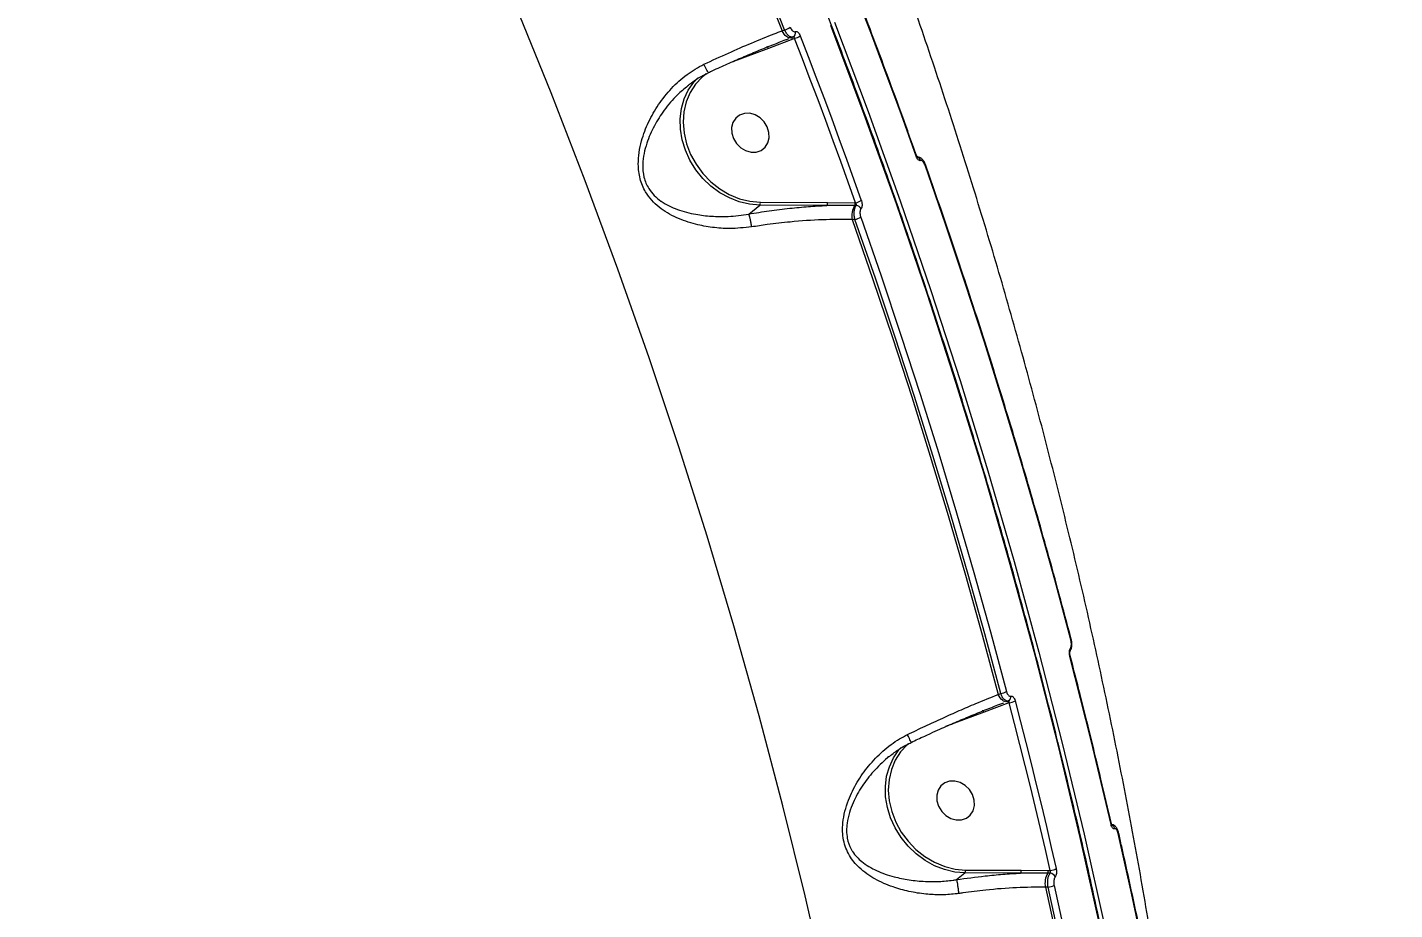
# Model space of a CAD drawing. Header units: millimetres. Extents: x -7245 to 6306, y -6696 to 5973.
# Drawn here: x 2650.9 to 2947.6, y -1635.8 to -1444.3 of the extents above; entities that cross this region are included whole.
import ezdxf

# ---------------------------------------------------------------- set-up
doc = ezdxf.new("R2010")
doc.units = ezdxf.units.MM
for name, color, linetype in [('DIKOM_ОБЪЕКТ', 7, 'Continuous'), ('DIKOM_РАЗМЕР_ЗОНА', 7, 'Continuous'), ('DIKOM_РАЗМЕР_ОБЪЕКТА', 7, 'Continuous')]:
    doc.layers.add(name, color=color, linetype=linetype)
doc.styles.add('style1', font='arial.ttf', dxfattribs={"width": 0.8})
doc.dimstyles.new('1-50', dxfattribs={"dimtxt": 300, "dimasz": 200, "dimexe": 100, "dimexo": 0, "dimgap": 100, "dimtad": 1, "dimtxsty": 'style1', "dimcen": 200, "dimclrd": 7, "dimclre": 7, "dimclrt": 7, "dimadec": 1, "dimazin": 2, "dimtfac": 1, "dimtmove": 0, "dimatfit": 2, "dimfxl": 0, "dimlwd": 25, "dimlwe": 18, "dimarcsym": 0})

# ---------------------------------------------------------------- blocks, each defined once
blk = doc.blocks.new('*D10')
at = {"layer": 'Defpoints', "color": 0, "transparency": 16777216}
for p in [(-4365.71, 2792.53), (4306.16, 475.6), (4306.16, -5965.27)]:
    blk.add_point(p, dxfattribs=at)
at = {"layer": 'DIKOM_РАЗМЕР_ОБЪЕКТА', "color": 7, "lineweight": 18, "transparency": 16777216}
for p, q in [((-4365.71, 2792.53), (-4365.71, -6065.27)), ((4306.16, 475.6), (4306.16, -6065.27))]:
    blk.add_line(p, q, dxfattribs=at)
at = {"layer": 'DIKOM_РАЗМЕР_ОБЪЕКТА', "color": 7, "lineweight": 25, "transparency": 16777216}
blk.add_line((-4165.71, -5965.27), (4106.16, -5965.27), dxfattribs=at)
at = {"layer": 'DIKOM_РАЗМЕР_ОБЪЕКТА', "color": 7, "transparency": 16777216}
for points in [[(-4165.71, -5931.93), (-4165.71, -5998.6), (-4365.71, -5965.27)], [(4106.16, -5931.93), (4106.16, -5998.6), (4306.16, -5965.27)]]:
    blk.add_solid(points, dxfattribs=at)
at = {"layer": 'DIKOM_РАЗМЕР_ОБЪЕКТА', "color": 7, "transparency": 16777216, "insert": (-85.78, -5712.1), "char_height": 300, "attachment_point": 5, "style": 'style1'}
blk.add_mtext('8650', dxfattribs=at)
blk = doc.blocks.new('*D12')
at = {"layer": 'Defpoints', "color": 0, "transparency": 16777216}
for p in [(-5865.71, 123.34), (6306.18, -91.92), (6306.18, -6596.14)]:
    blk.add_point(p, dxfattribs=at)
at = {"layer": 'DIKOM_РАЗМЕР_ЗОНА', "color": 7, "lineweight": 18, "transparency": 16777216}
for p, q in [((-5865.71, 123.34), (-5865.71, -6696.14)), ((6306.18, -91.92), (6306.18, -6696.14))]:
    blk.add_line(p, q, dxfattribs=at)
at = {"layer": 'DIKOM_РАЗМЕР_ЗОНА', "color": 7, "lineweight": 25, "transparency": 16777216}
blk.add_line((-5665.71, -6596.14), (6106.18, -6596.14), dxfattribs=at)
at = {"layer": 'DIKOM_РАЗМЕР_ЗОНА', "color": 7, "transparency": 16777216}
for points in [[(-5665.71, -6562.81), (-5665.71, -6629.48), (-5865.71, -6596.14)], [(6106.18, -6562.81), (6106.18, -6629.48), (6306.18, -6596.14)]]:
    blk.add_solid(points, dxfattribs=at)
at = {"layer": 'DIKOM_РАЗМЕР_ЗОНА', "color": 7, "transparency": 16777216, "insert": (-71.19, -6342.97), "char_height": 300, "attachment_point": 5, "style": 'style1'}
blk.add_mtext('12150', dxfattribs=at)

msp = doc.modelspace()

# ---------------------------------------------------------------- linework, layer by layer
at = {"layer": 'DIKOM_ОБЪЕКТ', "color": 7, "linetype": 'Continuous', "lineweight": 15}
for p, q in [((2814.722, -1444.996), (2815.257, -1444.797)), ((2817, -1446.814), (2811.749, -1448.82)), ((2816.62, -1446.511), (2817.096, -1446.334)), ((2817.412, -1446.66), (2817, -1446.814)), ((2811.749, -1448.82), (2803.543, -1451.885)), ((2807.464, -1484.786), (2809.84, -1482.865)), ((2824.391, -1482.917), (2809.84, -1482.865)), ((2809.975, -1482.228), (2824.525, -1482.279)), ((2824.525, -1482.279), (2830.524, -1482.34)), ((2830.79, -1482.945), (2830.422, -1482.944)), ((2830.524, -1482.34), (2830.646, -1482.341)), ((2830.524, -1485.961), (2829.916, -1485.959)), ((2877.442, -1577.079), (2877.443, -1577.086)), ((2861.602, -1589.115), (2862.147, -1588.912)), ((2863.5, -1590.63), (2863.83, -1590.507)), ((2858.528, -1592.976), (2850.194, -1596.089)), ((2863.88, -1590.933), (2858.528, -1592.976)), ((2863.99, -1590.892), (2863.88, -1590.933)), ((2852.574, -1629.316), (2854.378, -1627.859)), ((2866.427, -1627.902), (2854.378, -1627.859)), ((2854.512, -1627.222), (2866.561, -1627.265)), ((2866.561, -1627.265), (2872.447, -1627.325)), ((2872.877, -1627.93), (2872.346, -1627.928)), ((2872.447, -1627.325), (2872.907, -1627.327)), ((2872.436, -1630.946), (2871.839, -1630.943))]:
    msp.add_line(p, q, dxfattribs=at)
at = {"layer": 'DIKOM_ОБЪЕКТ', "color": 7, "linetype": 'Continuous', "lineweight": 15, "flags": 128}
for points in [[(2844.179, -1770.477), (2841.683, -1750.803), (2838.851, -1731.122), (2835.683, -1711.442), (2832.181, -1691.768), (2828.346, -1672.106), (2824.178, -1652.464), (2819.68, -1632.846), (2814.853, -1613.261), (2809.697, -1593.712), (2804.216, -1574.208), (2798.41, -1554.754), (2792.282, -1535.357), (2785.833, -1516.021), (2779.066, -1496.755), (2771.982, -1477.563), (2764.584, -1458.452), (2756.875, -1439.428), (2748.856, -1420.498), (2740.53, -1401.666), (2731.9, -1382.939), (2722.97, -1364.324), (2713.74, -1345.826), (2704.215, -1327.45)], [(2771.214, -1345.291), (2777.103, -1357.6), (2782.864, -1369.957), (2788.498, -1382.359), (2794.003, -1394.805), (2799.378, -1407.293), (2804.624, -1419.822), (2809.739, -1432.391), (2814.722, -1444.996)], [(2815.257, -1444.797), (2810.283, -1432.217), (2805.179, -1419.675), (2799.945, -1407.171), (2794.581, -1394.708), (2789.088, -1382.287), (2783.467, -1369.909), (2777.719, -1357.578), (2771.844, -1345.293)], [(2843.792, -1472.209), (2842.194, -1467.731), (2840.58, -1463.257), (2838.949, -1458.787), (2837.302, -1454.321), (2835.638, -1449.859), (2833.957, -1445.401), (2832.26, -1440.948), (2830.547, -1436.498)], [(2816.62, -1446.511), (2816.4, -1446.552), (2816.159, -1446.521), (2815.906, -1446.417), (2815.648, -1446.244), (2815.393, -1446.007), (2815.149, -1445.714), (2814.923, -1445.374), (2814.722, -1444.996)], [(2905.563, -1778.946), (2903.451, -1759.1), (2901.006, -1739.241), (2898.231, -1719.374), (2895.126, -1699.506), (2891.691, -1679.643), (2887.928, -1659.79), (2883.837, -1639.954), (2879.421, -1620.14), (2874.68, -1600.355), (2869.616, -1580.605), (2864.231, -1560.895), (2858.525, -1541.231), (2852.501, -1521.62), (2846.161, -1502.067), (2839.506, -1482.579), (2832.539, -1463.161), (2825.261, -1443.819)], [(2826.082, -1443.155), (2833.359, -1462.497), (2840.327, -1481.916), (2846.982, -1501.404), (2853.322, -1520.957), (2859.346, -1540.568), (2865.051, -1560.231), (2870.437, -1579.941), (2875.501, -1599.692), (2880.242, -1619.477), (2884.658, -1639.291), (2888.748, -1659.127), (2892.512, -1678.98), (2895.947, -1698.843), (2899.052, -1718.711), (2901.827, -1738.578), (2904.271, -1758.437), (2906.383, -1778.282)], [(2817, -1446.814), (2816.96, -1446.739), (2816.914, -1446.671), (2816.866, -1446.612), (2816.815, -1446.565), (2816.763, -1446.53), (2816.712, -1446.509), (2816.664, -1446.503), (2816.62, -1446.511)], [(2830.646, -1482.341), (2829.05, -1477.867), (2827.437, -1473.396), (2825.807, -1468.93), (2824.161, -1464.468), (2822.498, -1460.01), (2820.819, -1455.556), (2819.124, -1451.106), (2817.412, -1446.66)], [(2818.648, -1446.115), (2820.361, -1450.565), (2822.058, -1455.018), (2823.738, -1459.476), (2825.402, -1463.937), (2827.049, -1468.403), (2828.68, -1472.874), (2830.295, -1477.348), (2831.893, -1481.825)], [(2811.749, -1448.82), (2811.704, -1448.736), (2811.652, -1448.661), (2811.597, -1448.599), (2811.539, -1448.552), (2811.482, -1448.522), (2811.427, -1448.509), (2811.376, -1448.515), (2811.369, -1448.517)], [(2809.84, -1482.865), (2807.629, -1482.675), (2805.418, -1482.151), (2803.254, -1481.305), (2801.185, -1480.155), (2799.255, -1478.726), (2797.507, -1477.049), (2795.977, -1475.161), (2794.7, -1473.101), (2793.703, -1470.916), (2793.008, -1468.653), (2792.629, -1466.36), (2792.576, -1464.087), (2792.848, -1461.884), (2793.441, -1459.798), (2794.341, -1457.875), (2795.529, -1456.156), (2796.378, -1455.23)], [(2798.21, -1454.339), (2797.337, -1455.043), (2795.889, -1456.592), (2794.729, -1458.395), (2793.885, -1460.409), (2793.377, -1462.585), (2793.219, -1464.871), (2793.413, -1467.212), (2793.955, -1469.55), (2794.831, -1471.831), (2796.022, -1473.997), (2797.497, -1475.998), (2799.222, -1477.784), (2801.154, -1479.313), (2803.247, -1480.548), (2805.451, -1481.459), (2807.711, -1482.023), (2809.975, -1482.228)], [(2809.104, -1471.321), (2810.15, -1470.959), (2811.007, -1470.287), (2811.606, -1469.36), (2811.897, -1468.251), (2811.858, -1467.052), (2811.492, -1465.859), (2810.828, -1464.769), (2809.919, -1463.87), (2808.841, -1463.235), (2807.679, -1462.916), (2806.529, -1462.937), (2805.482, -1463.299), (2804.625, -1463.971), (2804.027, -1464.899), (2803.735, -1466.007), (2803.774, -1467.207), (2804.14, -1468.4), (2804.805, -1469.49), (2805.713, -1470.389), (2806.792, -1471.024), (2807.953, -1471.343), (2809.104, -1471.321)], [(2843.869, -1472.082), (2843.872, -1472.102), (2843.849, -1472.151), (2843.792, -1472.209)], [(2877.369, -1577.211), (2873.894, -1564.253), (2870.281, -1551.315), (2866.529, -1538.397), (2862.64, -1525.501), (2858.614, -1512.63), (2854.452, -1499.784), (2850.154, -1486.965), (2845.72, -1474.175)], [(2829.916, -1485.959), (2834.356, -1498.764), (2838.66, -1511.597), (2842.828, -1524.458), (2846.859, -1537.345), (2850.752, -1550.256), (2854.508, -1563.189), (2858.124, -1576.142), (2861.602, -1589.115)], [(2862.147, -1588.912), (2858.675, -1575.965), (2855.065, -1563.038), (2851.316, -1550.13), (2847.431, -1537.245), (2843.408, -1524.384), (2839.249, -1511.549), (2834.954, -1498.74), (2830.524, -1485.961)], [(2831.768, -1485.45), (2836.202, -1498.24), (2840.501, -1511.059), (2844.663, -1523.905), (2848.689, -1536.777), (2852.578, -1549.672), (2856.329, -1562.59), (2859.943, -1575.528), (2863.418, -1588.486)], [(2886.088, -1617.314), (2885.033, -1612.75), (2883.96, -1608.188), (2882.87, -1603.627), (2881.763, -1599.068), (2880.639, -1594.51), (2879.497, -1589.955), (2878.339, -1585.401), (2877.163, -1580.85)], [(2863.5, -1590.63), (2863.28, -1590.672), (2863.04, -1590.64), (2862.786, -1590.536), (2862.528, -1590.363), (2862.273, -1590.126), (2862.029, -1589.833), (2861.803, -1589.492), (2861.602, -1589.115)], [(2865.264, -1590.467), (2866.439, -1595.018), (2867.598, -1599.572), (2868.739, -1604.127), (2869.863, -1608.685), (2870.971, -1613.244), (2872.06, -1617.805), (2873.133, -1622.367), (2874.188, -1626.931)], [(2858.528, -1592.976), (2858.483, -1592.892), (2858.431, -1592.818), (2858.376, -1592.756), (2858.318, -1592.709), (2858.261, -1592.678), (2858.206, -1592.665), (2858.155, -1592.671), (2858.148, -1592.673)], [(2863.88, -1590.933), (2863.84, -1590.858), (2863.795, -1590.789), (2863.746, -1590.731), (2863.695, -1590.684), (2863.643, -1590.649), (2863.592, -1590.628), (2863.544, -1590.622), (2863.5, -1590.63)], [(2872.907, -1627.327), (2871.853, -1622.767), (2870.781, -1618.208), (2869.692, -1613.65), (2868.586, -1609.095), (2867.463, -1604.541), (2866.322, -1599.99), (2865.164, -1595.44), (2863.99, -1590.892)], [(2854.378, -1627.859), (2852.167, -1627.669), (2849.955, -1627.145), (2847.792, -1626.299), (2845.722, -1625.149), (2843.793, -1623.72), (2842.044, -1622.043), (2840.515, -1620.155), (2839.238, -1618.096), (2838.241, -1615.91), (2837.545, -1613.647), (2837.167, -1611.354), (2837.113, -1609.081), (2837.386, -1606.878), (2837.979, -1604.792), (2838.879, -1602.869), (2840.067, -1601.15), (2840.531, -1600.619)], [(2842.125, -1599.82), (2841.874, -1600.038), (2840.426, -1601.586), (2839.266, -1603.389), (2838.422, -1605.403), (2837.915, -1607.579), (2837.756, -1609.865), (2837.95, -1612.206), (2838.492, -1614.545), (2839.369, -1616.824), (2840.559, -1618.991), (2842.035, -1620.992), (2843.759, -1622.778), (2845.691, -1624.307), (2847.785, -1625.542), (2849.988, -1626.453), (2852.249, -1627.017), (2854.512, -1627.222)], [(2853.641, -1616.315), (2854.687, -1615.954), (2855.544, -1615.281), (2856.143, -1614.354), (2856.435, -1613.245), (2856.396, -1612.046), (2856.029, -1610.853), (2855.365, -1609.763), (2854.457, -1608.864), (2853.378, -1608.229), (2852.217, -1607.91), (2851.066, -1607.932), (2850.02, -1608.293), (2849.163, -1608.965), (2848.564, -1609.893), (2848.272, -1611.002), (2848.311, -1612.201), (2848.678, -1613.394), (2849.342, -1614.484), (2850.25, -1615.383), (2851.329, -1616.017), (2852.491, -1616.337), (2853.641, -1616.315)], [(2906.706, -1723.128), (2904.818, -1710.137), (2902.79, -1697.144), (2900.62, -1684.153), (2898.309, -1671.165), (2895.858, -1658.182), (2893.267, -1645.206), (2890.536, -1632.238), (2887.666, -1619.28)], [(2871.839, -1630.943), (2874.713, -1643.918), (2877.447, -1656.902), (2880.041, -1669.894), (2882.494, -1682.893), (2884.807, -1695.897), (2886.978, -1708.903), (2889.007, -1721.912), (2890.895, -1734.92)], [(2891.46, -1734.709), (2889.574, -1721.728), (2887.547, -1708.746), (2885.379, -1695.766), (2883.07, -1682.789), (2880.621, -1669.817), (2878.032, -1656.851), (2875.303, -1643.893), (2872.436, -1630.946)], [(2873.715, -1630.555), (2876.585, -1643.513), (2879.316, -1656.481), (2881.907, -1669.458), (2884.358, -1682.44), (2886.668, -1695.428), (2888.838, -1708.419), (2890.867, -1721.411), (2892.755, -1734.404)]]:
    msp.add_lwpolyline(points, dxfattribs=at)
at = {"layer": 'DIKOM_ОБЪЕКТ', "color": 7, "linetype": 'Continuous', "lineweight": 15}
for centre, radius, start, end in [((2814.202, -1440.748), 4.183, 284.60332, 303.13219), ((2816.708, -1445.5), 0.919, 294.98753, 20.23191), ((2816.391, -1442.673), 4.116, 284.36958, 303.24721), ((2843.733, -1473.454), 1.059, 14.34941, 69.81664), ((2845.661, -1474.054), 0.134, 295.95144, 1.39466), ((2809.219, -1482.401), 0.775, 323.26288, 12.91982), ((2823.769, -1482.453), 0.776, 323.25826, 12.92123), ((2834.19, -1485.127), 4.354, 149.90538, 191.02015), ((2829.67, -1482.507), 0.87, 329.88541, 11.04308), ((2829.837, -1478.619), 3.809, 282.2717, 302.66651), ((2830.743, -1484.146), 1.202, 24.999, 87.76004), ((2829.733, -1482.265), 3.78, 282.08054, 302.58197), ((2877.297, -1577.084), 0.146, 299.38375, 359.1562), ((2877.099, -1580.726), 0.14, 297.58808, 5.35899), ((2876.567, -1579.304), 0.753, 325.93537, 21.43801), ((2861.822, -1585.832), 3.097, 276.03401, 301.02287), ((2863.463, -1589.681), 0.904, 293.95915, 13.17582), ((2863.679, -1587.842), 3.066, 275.81168, 301.11612), ((2886.019, -1617.188), 0.144, 298.74746, 3.78541), ((2885.819, -1618.449), 1.072, 8.14998, 65.71689), ((2887.596, -1619.155), 0.143, 299.45386, 2.95631), ((2853.756, -1627.395), 0.776, 323.27715, 12.88503), ((2865.806, -1627.438), 0.775, 323.26288, 12.91982), ((2876.112, -1630.111), 4.354, 149.90331, 191.02222), ((2871.593, -1627.492), 0.87, 329.91067, 11.02505), ((2872.812, -1629.136), 1.208, 18.99073, 86.93957), ((2872.723, -1624.456), 2.876, 273.67089, 300.62446), ((2872.254, -1628.065), 2.887, 273.60604, 300.39216)]:
    msp.add_arc(centre, radius, start, end, dxfattribs=at)
for points, knots in [([(2725.415, -1237.733), (2723.499, -1239.27), (2718.297, -1243.441), (2708.98, -1250.678), (2697.241, -1259.55), (2684.559, -1268.893), (2671.015, -1278.655), (2656.665, -1288.793), (2641.547, -1299.276), (2625.672, -1310.096), (2609.08, -1321.228), (2591.83, -1332.633), (2574.004, -1344.26), (2555.682, -1356.052), (2536.919, -1367.977), (2517.736, -1380.015), (2498.174, -1392.145), (2478.297, -1404.328), (2458.198, -1416.508), (2437.971, -1428.627), (2417.926, -1440.5), (2398.101, -1452.108), (2378.524, -1463.442), (2359.004, -1474.618), (2339.623, -1485.586), (2320.467, -1496.298), (2301.352, -1506.856), (2282.326, -1517.224), (2263.429, -1527.374), (2244.956, -1537.15), (2226.99, -1546.509), (2209.616, -1555.402), (2192.894, -1563.802), (2176.865, -1571.682), (2161.543, -1579.04), (2146.969, -1585.857), (2133.205, -1592.105), (2120.336, -1597.741), (2109.11, -1602.467), (2102.539, -1605.075), (2099.605, -1606.239)], [0, 0, 0, 0, 0.0156522, 0.0424894, 0.0694114, 0.0963764, 0.1233416, 0.1502634, 0.1771007, 0.2039378, 0.2308598, 0.2578249, 0.2847899, 0.3117117, 0.3385493, 0.3653867, 0.3923086, 0.4192736, 0.4462386, 0.4731606, 0.4999979, 0.525846, 0.55177, 0.5777322, 0.6036943, 0.6296181, 0.6554664, 0.682304, 0.7092256, 0.736191, 0.7631561, 0.790078, 0.8169153, 0.8437527, 0.8706751, 0.8976401, 0.924605, 0.9515268, 0.9783645, 1, 1, 1, 1]), ([(2909.991, -1838.19), (2909.829, -1834.97), (2909.358, -1825.634), (2908.36, -1810.16), (2906.901, -1791.761), (2905.151, -1773.342), (2903.116, -1754.908), (2900.795, -1736.463), (2898.188, -1718.013), (2895.296, -1699.561), (2892.12, -1681.114), (2888.661, -1662.675), (2884.919, -1644.249), (2880.896, -1625.843), (2876.593, -1607.459), (2872.011, -1589.103), (2867.151, -1570.78), (2862.014, -1552.494), (2856.602, -1534.251), (2850.915, -1516.055), (2844.957, -1497.91), (2838.727, -1479.823), (2832.228, -1461.796), (2825.462, -1443.835), (2818.429, -1425.945), (2811.133, -1408.131), (2803.575, -1390.396), (2795.756, -1372.746), (2787.68, -1355.185), (2779.347, -1337.718), (2770.761, -1320.35), (2761.923, -1303.084), (2752.837, -1285.926), (2743.499, -1268.881), (2734.401, -1252.772), (2728.319, -1242.396), (2725.518, -1237.618)], [0, 0, 0, 0, 0.0157718, 0.0457287, 0.0756868, 0.1056442, 0.135602, 0.1655601, 0.195518, 0.2254759, 0.2554335, 0.2853919, 0.3153499, 0.3453077, 0.3752658, 0.4052245, 0.4351821, 0.4651404, 0.4950984, 0.525057, 0.5550154, 0.5849736, 0.6149319, 0.6448901, 0.6748489, 0.7048071, 0.7347659, 0.7647242, 0.7946827, 0.824641, 0.8545995, 0.8845578, 0.9145164, 0.9444748, 0.9744331, 1, 1, 1, 1]), ([(2901.694, -1690.078), (2901.216, -1686.172), (2899.974, -1676.035), (2897.629, -1659.684), (2894.698, -1641.025), (2891.454, -1622.385), (2887.914, -1603.768), (2884.075, -1585.18), (2879.94, -1566.627), (2875.508, -1548.114), (2870.782, -1529.645), (2865.763, -1511.225), (2860.452, -1492.861), (2854.85, -1474.558), (2848.96, -1456.319), (2842.783, -1438.151), (2836.321, -1420.058), (2829.575, -1402.046), (2822.548, -1384.12), (2815.242, -1366.284), (2807.659, -1348.543), (2799.8, -1330.902), (2791.668, -1313.367), (2783.268, -1295.941), (2774.59, -1278.633), (2767.83, -1265.577), (2763.932, -1258.308), (2763.087, -1256.732)], [0, 0, 0, 0, 0.0260972, 0.0677346, 0.1093967, 0.1510823, 0.1927916, 0.2345216, 0.2762733, 0.3180437, 0.3598339, 0.4016428, 0.4434681, 0.4853092, 0.5271665, 0.5690371, 0.6109226, 0.6528209, 0.6947306, 0.7366526, 0.7785852, 0.8205272, 0.862479, 0.9044403, 0.9464091, 0.9883862, 1, 1, 1, 1]), ([(2694.951, -1322.499), (2691.116, -1325.327), (2683.434, -1330.992), (2670.887, -1339.992), (2657.641, -1349.329), (2643.683, -1358.993), (2629.097, -1368.933), (2613.919, -1379.122), (2598.163, -1389.547), (2581.867, -1400.187), (2565.086, -1411.006), (2547.9, -1421.954), (2530.388, -1432.982), (2512.599, -1444.057), (2494.556, -1455.164), (2476.294, -1466.282), (2457.878, -1477.375), (2439.392, -1488.393), (2420.923, -1499.285), (2402.518, -1510.022), (2384.212, -1520.582), (2366.032, -1530.953), (2348.043, -1541.099), (2330.329, -1550.974), (2312.973, -1560.533), (2296.018, -1569.752), (2279.503, -1578.607), (2263.447, -1587.093), (2247.909, -1595.18), (2232.961, -1602.831), (2218.668, -1610.014), (2206.107, -1616.197), (2195.086, -1621.516), (2188.768, -1624.491), (2185.609, -1625.978)], [0, 0, 0, 0, 0.0315572, 0.0632133, 0.0949199, 0.1266266, 0.1582832, 0.1898398, 0.2213973, 0.2530547, 0.2847623, 0.3164701, 0.3481274, 0.3796854, 0.4112654, 0.4429445, 0.4746744, 0.5064044, 0.5380838, 0.5696642, 0.6012953, 0.6330255, 0.6648065, 0.6965878, 0.7283185, 0.7599498, 0.7916592, 0.8234677, 0.855327, 0.8871861, 0.9189951, 0.950705, 0.9753522, 1, 1, 1, 1]), ([(2925.495, -1717.924), (2931.577, -1703.651), (2944.972, -1672.213), (2966.208, -1623.837), (2989.278, -1572.247), (3012.927, -1520.328), (3045.116, -1450.612), (3069.483, -1398.443), (3085.728, -1363.662)], [0, 0, 0, 0, 0.1196486, 0.2635424, 0.4074385, 0.5555681, 0.7036986, 1, 1, 1, 1]), ([(2843.869, -1472.082), (2842.738, -1468.917), (2839.458, -1459.74), (2835.036, -1447.838), (2831.681, -1439.119), (2830.625, -1436.374)], [0, 0, 0, 0, 0.2651021, 0.7686849, 1, 1, 1, 1]), ([(2797.739, -1452.264), (2799.518, -1451.44), (2803.009, -1449.823), (2808.146, -1447.609), (2812.015, -1446.035), (2814.153, -1445.215), (2814.722, -1444.996)], [0, 0, 0, 0, 0.3028935, 0.5944608, 0.8920222, 1, 1, 1, 1]), ([(2817.096, -1446.334), (2817.074, -1446.341), (2816.914, -1446.394), (2816.579, -1446.372), (2816.089, -1446.07), (2815.617, -1445.536), (2815.377, -1445.043), (2815.257, -1444.797)], [0, 0, 0, 0, 0.0387774, 0.2784332, 0.5186881, 0.7594051, 1, 1, 1, 1]), ([(2816.489, -1444.252), (2816.556, -1444.401), (2816.692, -1444.7), (2816.967, -1445.024), (2817.257, -1445.207), (2817.459, -1445.22), (2817.557, -1445.187), (2817.57, -1445.182)], [0, 0, 0, 0, 0.2407229, 0.4814434, 0.7216577, 0.9613036, 1, 1, 1, 1]), ([(2817.57, -1445.182), (2817.584, -1445.178), (2817.68, -1445.145), (2817.883, -1445.159), (2818.171, -1445.342), (2818.445, -1445.666), (2818.58, -1445.966), (2818.648, -1446.115)], [0, 0, 0, 0, 0.0386324, 0.2780563, 0.5185245, 0.7592736, 1, 1, 1, 1]), ([(2801.265, -1452.906), (2801.784, -1452.67), (2803.401, -1451.934), (2806.097, -1450.76), (2809.334, -1449.39), (2812.495, -1448.108), (2814.791, -1447.205), (2815.984, -1446.762), (2816.197, -1446.683)], [0, 0, 0, 0, 0.1000907, 0.3119691, 0.525204, 0.7393013, 0.9535457, 1, 1, 1, 1]), ([(2817.412, -1446.66), (2817.397, -1446.608), (2817.367, -1446.503), (2817.292, -1446.389), (2817.203, -1446.325), (2817.135, -1446.32), (2817.101, -1446.332), (2817.096, -1446.334)], [0, 0, 0, 0, 0.2446295, 0.4862337, 0.724573, 0.9616524, 1, 1, 1, 1]), ([(2808.05, -1487.592), (2806.476, -1487.757), (2803.608, -1488.057), (2799.544, -1487.753), (2795.625, -1487.021), (2791.683, -1485.695), (2788.526, -1483.849), (2786.373, -1481.851), (2784.869, -1479.845), (2783.758, -1477.171), (2783.41, -1474.172), (2783.623, -1471.394), (2784.295, -1468.293), (2785.631, -1464.769), (2787.822, -1460.941), (2790.611, -1457.444), (2793.903, -1454.392), (2796.483, -1452.961), (2797.739, -1452.264)], [0, 0, 0, 0, 0.0785501, 0.1430578, 0.2076027, 0.2872162, 0.3665518, 0.4057547, 0.4448504, 0.4974439, 0.5496914, 0.5922678, 0.634938, 0.7072966, 0.7797282, 0.8544859, 0.92914, 1, 1, 1, 1]), ([(2798.705, -1454.029), (2798.7, -1454.035), (2798.683, -1454.053), (2798.528, -1453.804), (2798.268, -1453.33), (2798.002, -1452.806), (2797.823, -1452.437), (2797.759, -1452.305), (2797.739, -1452.264)], [0, 0, 0, 0, 0.1237008, 0.3715337, 0.6194506, 0.8672667, 0.959098, 1, 1, 1, 1]), ([(2798.725, -1454.069), (2799.002, -1453.939), (2799.849, -1453.54), (2800.695, -1453.161), (2801.265, -1452.906)], [0, 0, 0, 0, 0.3267494, 1, 1, 1, 1]), ([(2794.205, -1457.01), (2793.44, -1457.633), (2791.535, -1459.184), (2789.121, -1462.125), (2786.876, -1465.632), (2785.463, -1468.825), (2784.687, -1471.659), (2784.368, -1474.135), (2784.583, -1476.824), (2785.569, -1479.153), (2786.925, -1480.818), (2787.909, -1481.629), (2789.524, -1482.756), (2791.971, -1483.924), (2795.67, -1484.873), (2799.392, -1485.322), (2803.224, -1485.351), (2805.998, -1485.096), (2807.461, -1484.788), (2807.462, -1484.788)], [0, 0, 0, 0, 0.0577393, 0.1437599, 0.2239965, 0.3059924, 0.3514579, 0.3979299, 0.4520665, 0.5058029, 0.5451043, 0.5861678, 0.5882701, 0.6746374, 0.7645968, 0.837183, 0.9110119, 0.9999541, 1, 1, 1, 1]), ([(2794.189, -1456.99), (2794.478, -1456.748), (2795.45, -1455.935), (2796.977, -1454.952), (2798.265, -1454.347), (2798.749, -1454.12)], [0, 0, 0, 0, 0.2095832, 0.7029711, 1, 1, 1, 1]), ([(2844.759, -1473.192), (2844.75, -1473.195), (2844.67, -1473.225), (2844.496, -1473.21), (2844.236, -1473.018), (2843.983, -1472.676), (2843.856, -1472.364), (2843.792, -1472.209)], [0, 0, 0, 0, 0.0280125, 0.2650469, 0.5078071, 0.7539603, 1, 1, 1, 1]), ([(2844.097, -1472.512), (2844.098, -1472.513), (2844.108, -1472.521), (2844.075, -1472.49), (2844.015, -1472.402), (2843.938, -1472.264), (2843.892, -1472.138), (2843.871, -1472.079)], [0, 0, 0, 0, 0.031054, 0.2587665, 0.4807304, 0.7573, 1, 1, 1, 1]), ([(2845.791, -1474.054), (2845.777, -1474.012), (2845.673, -1473.683), (2845.385, -1473.165), (2844.915, -1472.669), (2844.431, -1472.401), (2844.127, -1472.402), (2844.018, -1472.403)], [0, 0, 0, 0, 0.0458189, 0.3659426, 0.649171, 0.8740388, 1, 1, 1, 1]), ([(2845.72, -1474.175), (2845.657, -1474.019), (2845.53, -1473.708), (2845.28, -1473.367), (2845.021, -1473.175), (2844.848, -1473.159), (2844.767, -1473.189), (2844.759, -1473.192)], [0, 0, 0, 0, 0.2458456, 0.4918322, 0.7343727, 0.9716496, 1, 1, 1, 1]), ([(2877.442, -1577.078), (2876.589, -1573.864), (2874.118, -1564.543), (2869.816, -1549.142), (2864.446, -1530.895), (2858.798, -1512.694), (2852.981, -1494.864), (2848.586, -1481.994), (2846.189, -1475.17), (2845.795, -1474.05)], [0, 0, 0, 0, 0.0930085, 0.2696855, 0.446366, 0.6230463, 0.7997245, 0.9671042, 1, 1, 1, 1]), ([(2807.464, -1484.786), (2808.938, -1484.548), (2811.901, -1484.069), (2816.235, -1483.543), (2820.424, -1483.145), (2823.065, -1482.993), (2824.391, -1482.917)], [0, 0, 0, 0, 0.2595409, 0.5218397, 0.7598793, 1, 1, 1, 1]), ([(2830.422, -1482.944), (2830.122, -1482.942), (2828.618, -1482.936), (2826.607, -1482.914), (2824.891, -1482.916), (2824.391, -1482.917)], [0, 0, 0, 0, 0.1504056, 0.7521198, 1, 1, 1, 1]), ([(2830.524, -1485.961), (2830.508, -1485.901), (2830.425, -1485.576), (2830.335, -1484.948), (2830.353, -1484.135), (2830.501, -1483.415), (2830.694, -1483.102), (2830.79, -1482.945)], [0, 0, 0, 0, 0.054764, 0.2944561, 0.5300974, 0.7646901, 1, 1, 1, 1]), ([(2830.79, -1482.945), (2830.807, -1482.913), (2830.842, -1482.849), (2830.83, -1482.702), (2830.775, -1482.54), (2830.704, -1482.417), (2830.655, -1482.353), (2830.646, -1482.341)], [0, 0, 0, 0, 0.2178815, 0.4436891, 0.6838833, 0.9399274, 1, 1, 1, 1]), ([(2831.833, -1483.638), (2831.776, -1483.732), (2831.662, -1483.921), (2831.592, -1484.354), (2831.61, -1484.842), (2831.69, -1485.219), (2831.756, -1485.414), (2831.768, -1485.45)], [0, 0, 0, 0, 0.2342433, 0.4680483, 0.7040185, 0.9449325, 1, 1, 1, 1]), ([(2831.893, -1481.825), (2831.905, -1481.862), (2831.972, -1482.058), (2832.053, -1482.435), (2832.072, -1482.923), (2832.004, -1483.355), (2831.89, -1483.544), (2831.833, -1483.638)], [0, 0, 0, 0, 0.0557633, 0.2969312, 0.5327408, 0.7664194, 1, 1, 1, 1]), ([(2807.462, -1484.788), (2807.462, -1484.788), (2807.462, -1484.787), (2807.463, -1484.786), (2807.464, -1484.786)], [0, 0, 0, 0, 0.6420215, 1, 1, 1, 1]), ([(2807.462, -1484.788), (2807.498, -1484.895), (2807.57, -1485.109), (2807.715, -1485.731), (2807.867, -1486.493), (2807.972, -1487.098), (2808.03, -1487.46), (2808.043, -1487.546), (2808.05, -1487.592)], [0, 0, 0, 0, 0.2316556, 0.463213, 0.6948557, 0.9263953, 0.9609799, 1, 1, 1, 1]), ([(2829.916, -1485.959), (2827.78, -1485.96), (2823.447, -1485.962), (2817.172, -1486.415), (2811.995, -1486.994), (2809.193, -1487.419), (2808.05, -1487.592)], [0, 0, 0, 0, 0.3072564, 0.6233203, 0.8463497, 1, 1, 1, 1]), ([(2877.181, -1579.713), (2877.208, -1579.682), (2877.361, -1579.513), (2877.505, -1579.061), (2877.613, -1578.357), (2877.582, -1577.63), (2877.462, -1577.226), (2877.423, -1577.092)], [0, 0, 0, 0, 0.0485058, 0.2688929, 0.5511983, 0.8514218, 1, 1, 1, 1]), ([(2877.268, -1579.029), (2877.318, -1578.936), (2877.419, -1578.75), (2877.487, -1578.317), (2877.485, -1577.826), (2877.428, -1577.445), (2877.378, -1577.248), (2877.369, -1577.211)], [0, 0, 0, 0, 0.2339578, 0.4680535, 0.7041271, 0.9449995, 1, 1, 1, 1]), ([(2877.163, -1580.85), (2877.154, -1580.812), (2877.105, -1580.614), (2877.049, -1580.233), (2877.048, -1579.742), (2877.118, -1579.308), (2877.218, -1579.122), (2877.268, -1579.029)], [0, 0, 0, 0, 0.0558593, 0.2968969, 0.5327262, 0.766177, 1, 1, 1, 1]), ([(2877.241, -1580.712), (2877.229, -1580.668), (2877.192, -1580.531), (2877.16, -1580.278), (2877.155, -1580.013), (2877.175, -1579.827), (2877.203, -1579.711), (2877.209, -1579.701), (2877.211, -1579.696)], [0, 0, 0, 0, 0.1096719, 0.3381353, 0.5435403, 0.7189046, 0.8602074, 1, 1, 1, 1]), ([(2886.163, -1617.179), (2885.415, -1613.952), (2883.246, -1604.598), (2880.264, -1592.443), (2877.963, -1583.523), (2877.238, -1580.715)], [0, 0, 0, 0, 0.2651054, 0.7686779, 1, 1, 1, 1]), ([(2841.909, -1597.821), (2843.179, -1597.207), (2845.732, -1595.972), (2849.503, -1594.232), (2853.184, -1592.594), (2857.262, -1590.845), (2859.994, -1589.756), (2861.602, -1589.115)], [0, 0, 0, 0, 0.1872929, 0.3765549, 0.5570037, 0.7391965, 1, 1, 1, 1]), ([(2863.83, -1590.507), (2863.814, -1590.513), (2863.665, -1590.564), (2863.349, -1590.545), (2862.891, -1590.237), (2862.458, -1589.68), (2862.25, -1589.168), (2862.147, -1588.912)], [0, 0, 0, 0, 0.0286752, 0.2670477, 0.5101601, 0.7556777, 1, 1, 1, 1]), ([(2863.418, -1588.486), (2863.468, -1588.644), (2863.569, -1588.959), (2863.801, -1589.304), (2864.059, -1589.497), (2864.244, -1589.509), (2864.333, -1589.479), (2864.343, -1589.475)], [0, 0, 0, 0, 0.2456652, 0.4918024, 0.7342407, 0.9713727, 1, 1, 1, 1]), ([(2863.99, -1590.892), (2863.993, -1590.832), (2863.998, -1590.716), (2863.97, -1590.582), (2863.919, -1590.508), (2863.87, -1590.496), (2863.84, -1590.503), (2863.833, -1590.506), (2863.83, -1590.507)], [0, 0, 0, 0, 0.2630615, 0.515653, 0.7522224, 0.9410081, 0.9738912, 1, 1, 1, 1]), ([(2864.343, -1589.475), (2864.352, -1589.472), (2864.442, -1589.44), (2864.626, -1589.454), (2864.882, -1589.646), (2865.113, -1589.992), (2865.214, -1590.308), (2865.264, -1590.467)], [0, 0, 0, 0, 0.0278742, 0.2649855, 0.5077399, 0.7538135, 1, 1, 1, 1]), ([(2846.925, -1597.555), (2847.606, -1597.244), (2849.4, -1596.425), (2852.292, -1595.162), (2855.582, -1593.764), (2858.805, -1592.451), (2861.23, -1591.491), (2862.529, -1591.007), (2862.825, -1590.897)], [0, 0, 0, 0, 0.1235348, 0.3257946, 0.5294974, 0.7341974, 0.9393846, 1, 1, 1, 1]), ([(2853.047, -1632.321), (2852.777, -1632.357), (2851.448, -1632.534), (2849.041, -1632.656), (2845.672, -1632.491), (2842.206, -1631.944), (2838.462, -1630.893), (2834.767, -1629.29), (2831.556, -1627.026), (2829.536, -1624.615), (2828.512, -1622.486), (2828.002, -1620.732), (2827.796, -1618.87), (2827.864, -1616.762), (2828.283, -1614.461), (2829.249, -1611.47), (2830.905, -1608.115), (2833.431, -1604.536), (2836.515, -1601.336), (2839.441, -1599.126), (2841.338, -1598.123), (2841.909, -1597.821)], [0, 0, 0, 0, 0.0134535, 0.0663218, 0.1192328, 0.1832717, 0.247349, 0.3264815, 0.405367, 0.4678625, 0.499099, 0.5303009, 0.5614398, 0.5926225, 0.6345137, 0.6764868, 0.7480875, 0.8197629, 0.8939582, 0.9680674, 1, 1, 1, 1]), ([(2842.691, -1599.476), (2842.692, -1599.479), (2842.698, -1599.486), (2842.575, -1599.223), (2842.344, -1598.734), (2842.115, -1598.253), (2841.966, -1597.939), (2841.929, -1597.862), (2841.909, -1597.821)], [0, 0, 0, 0, 0.129582, 0.3920331, 0.6543252, 0.9167462, 0.9559406, 1, 1, 1, 1]), ([(2842.707, -1599.513), (2843.69, -1599.047), (2845.097, -1598.381), (2846.502, -1597.746), (2846.925, -1597.555)], [0, 0, 0, 0, 0.6985921, 1, 1, 1, 1]), ([(2837.585, -1602.878), (2838.228, -1602.365), (2839.586, -1601.282), (2841.332, -1600.185), (2842.451, -1599.691), (2842.732, -1599.567)], [0, 0, 0, 0, 0.402743, 0.8503274, 1, 1, 1, 1]), ([(2837.575, -1602.863), (2836.52, -1603.831), (2834.473, -1605.707), (2831.985, -1609.008), (2830.29, -1612.033), (2829.259, -1614.761), (2828.786, -1616.806), (2828.652, -1618.7), (2828.833, -1620.672), (2829.385, -1622.185), (2830.425, -1623.923), (2832.146, -1625.715), (2835.197, -1627.478), (2838.694, -1628.685), (2842.264, -1629.419), (2845.548, -1629.736), (2848.762, -1629.772), (2851.034, -1629.509), (2852.323, -1629.385), (2852.572, -1629.319), (2852.573, -1629.318)], [0, 0, 0, 0, 0.0855917, 0.1660954, 0.2483488, 0.2936868, 0.3400158, 0.372085, 0.405386, 0.4574947, 0.4703167, 0.5375924, 0.6249447, 0.7157016, 0.7888293, 0.8632047, 0.9234388, 0.9847527, 0.9999635, 1, 1, 1, 1]), ([(2838.001, -1602.551), (2837.863, -1602.636), (2837.712, -1602.729), (2837.587, -1602.852), (2837.575, -1602.863)], [0, 0, 0, 0, 0.9060849, 1, 1, 1, 1]), ([(2886.305, -1617.566), (2886.306, -1617.567), (2886.311, -1617.573), (2886.277, -1617.522), (2886.23, -1617.411), (2886.185, -1617.286), (2886.168, -1617.195), (2886.164, -1617.177)], [0, 0, 0, 0, 0.0898833, 0.3399564, 0.5995431, 0.9204727, 1, 1, 1, 1]), ([(2886.88, -1618.297), (2886.869, -1618.301), (2886.789, -1618.331), (2886.629, -1618.31), (2886.412, -1618.115), (2886.217, -1617.776), (2886.131, -1617.468), (2886.088, -1617.314)], [0, 0, 0, 0, 0.0387519, 0.278186, 0.5185463, 0.7593405, 1, 1, 1, 1]), ([(2887.734, -1619.149), (2887.727, -1619.109), (2887.663, -1618.777), (2887.448, -1618.259), (2887.058, -1617.736), (2886.584, -1617.417), (2886.247, -1617.387), (2886.096, -1617.374)], [0, 0, 0, 0, 0.042278, 0.3545052, 0.6187284, 0.828986, 1, 1, 1, 1]), ([(2887.666, -1619.28), (2887.624, -1619.126), (2887.539, -1618.818), (2887.346, -1618.479), (2887.13, -1618.284), (2886.97, -1618.263), (2886.891, -1618.293), (2886.88, -1618.297)], [0, 0, 0, 0, 0.2407103, 0.4815445, 0.721655, 0.9611861, 1, 1, 1, 1]), ([(2906.778, -1722.991), (2906.317, -1719.754), (2904.981, -1710.368), (2902.553, -1694.831), (2899.399, -1676.386), (2895.959, -1657.948), (2892.3, -1639.848), (2889.496, -1626.917), (2887.96, -1620.127), (2887.738, -1619.146)], [0, 0, 0, 0, 0.0934423, 0.2709339, 0.4484296, 0.6259276, 0.8034204, 0.9715765, 1, 1, 1, 1]), ([(2852.574, -1629.316), (2854.642, -1629.027), (2858.005, -1628.557), (2862.639, -1628.124), (2865.161, -1627.976), (2866.427, -1627.902)], [0, 0, 0, 0, 0.4427005, 0.7201626, 1, 1, 1, 1]), ([(2872.346, -1627.928), (2872.045, -1627.927), (2870.541, -1627.921), (2868.567, -1627.898), (2866.89, -1627.901), (2866.427, -1627.902)], [0, 0, 0, 0, 0.1533251, 0.7665954, 1, 1, 1, 1]), ([(2872.436, -1630.946), (2872.427, -1630.899), (2872.369, -1630.587), (2872.319, -1629.969), (2872.382, -1629.144), (2872.567, -1628.408), (2872.773, -1628.089), (2872.877, -1627.93)], [0, 0, 0, 0, 0.0422707, 0.2820392, 0.5212965, 0.7606432, 1, 1, 1, 1]), ([(2872.877, -1627.93), (2872.899, -1627.898), (2872.944, -1627.834), (2872.971, -1627.687), (2872.964, -1627.521), (2872.934, -1627.398), (2872.911, -1627.336), (2872.907, -1627.327)], [0, 0, 0, 0, 0.2365855, 0.4742507, 0.7134019, 0.9561916, 1, 1, 1, 1]), ([(2873.954, -1628.743), (2873.891, -1628.839), (2873.765, -1629.03), (2873.658, -1629.472), (2873.628, -1629.969), (2873.668, -1630.339), (2873.709, -1630.527), (2873.715, -1630.555)], [0, 0, 0, 0, 0.2393737, 0.47879, 0.7179643, 0.9575435, 1, 1, 1, 1]), ([(2874.188, -1626.931), (2874.195, -1626.96), (2874.236, -1627.147), (2874.276, -1627.518), (2874.248, -1628.014), (2874.142, -1628.456), (2874.017, -1628.647), (2873.954, -1628.743)], [0, 0, 0, 0, 0.0425522, 0.2824209, 0.5217016, 0.7608235, 1, 1, 1, 1]), ([(2852.573, -1629.318), (2852.573, -1629.318), (2852.573, -1629.317), (2852.574, -1629.316), (2852.574, -1629.316)], [0, 0, 0, 0, 0.690983, 1, 1, 1, 1]), ([(2852.573, -1629.318), (2852.593, -1629.428), (2852.633, -1629.647), (2852.735, -1630.276), (2852.855, -1631.043), (2852.956, -1631.711), (2853.019, -1632.132), (2853.04, -1632.276), (2853.047, -1632.321)], [0, 0, 0, 0, 0.2203891, 0.4408841, 0.6614202, 0.881965, 0.9635178, 1, 1, 1, 1]), ([(2871.839, -1630.943), (2869.782, -1630.961), (2865.609, -1630.997), (2859.51, -1631.482), (2855.284, -1631.994), (2853.339, -1632.278), (2853.047, -1632.321)], [0, 0, 0, 0, 0.3434997, 0.6969369, 0.9545277, 1, 1, 1, 1])]:
    msp.add_open_spline(points, degree=3, knots=knots, dxfattribs=at)

# ---------------------------------------------------------------- dimensions: what is measured, and where the dimension line sits
at = {"layer": 'DIKOM_РАЗМЕР_ЗОНА'}
dim = msp.add_linear_dim(base=(6306.184, -6596.144), p1=(-5865.714, 123.344), p2=(6306.184, -91.922), text='12150', dimstyle='1-50', dxfattribs=at)
dim.commit()
dim.dimension.update_dxf_attribs({"geometry": '*D12', "text_midpoint": (-71.192, -6596.144), "dimtype": 160})
at = {"layer": 'DIKOM_РАЗМЕР_ОБЪЕКТА'}
dim = msp.add_linear_dim(base=(4306.158, -5965.268), p1=(-4365.714, 2792.532), p2=(4306.158, 475.605), text='8650', dimstyle='1-50', dxfattribs=at)
dim.commit()
dim.dimension.update_dxf_attribs({"geometry": '*D10', "text_midpoint": (-85.784, -5965.268), "dimtype": 160})

doc.saveas('drawing.dxf')
